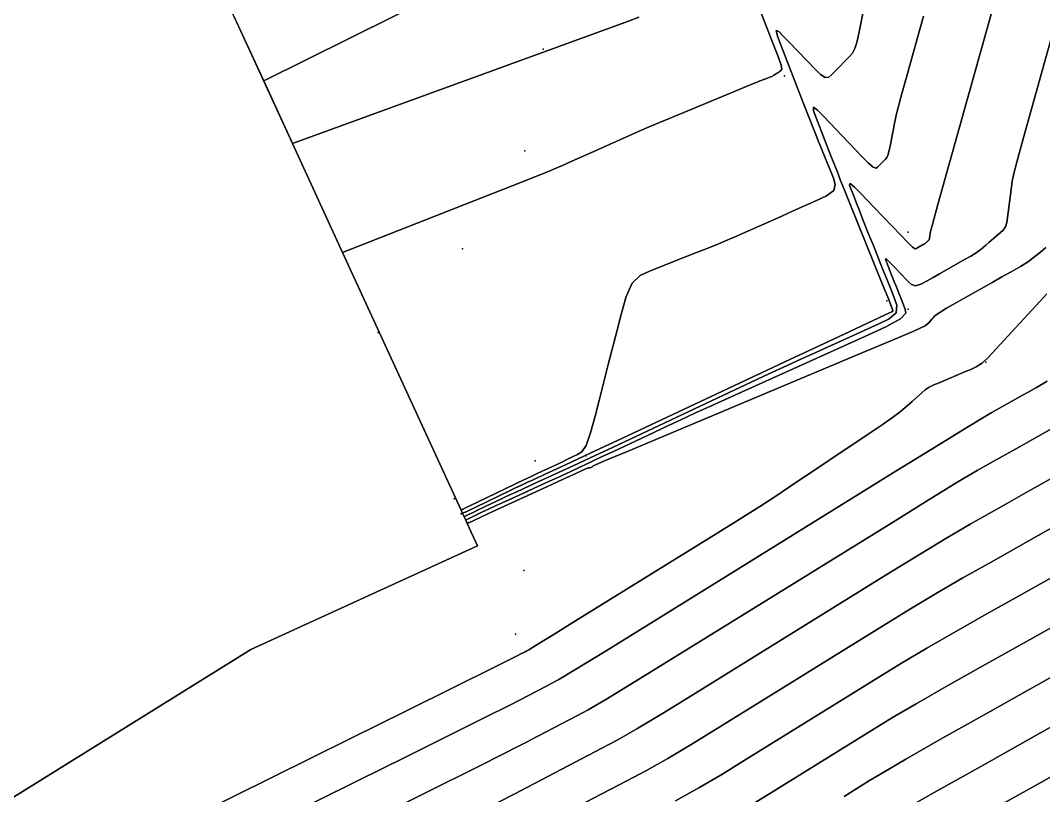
# Model space of a CAD drawing. Extents: x 4 to 139, y 4 to 137.
# Drawn here: x 32.77 to 51.58, y 36.13 to 50.38 of the extents above; entities that cross this region are included whole.
import ezdxf

# ---------------------------------------------------------------- set-up
doc = ezdxf.new("R2010")
doc.units = 0
for name, color, linetype in [('3D_PONTOS', 1, 'CONTINUOUS'), ('BOUNDARY', 7, 'CONTINUOUS'), ('TOPOGRAPHY', 7, 'CONTINUOUS')]:
    doc.layers.add(name, color=color, linetype=linetype)

msp = doc.modelspace()

# ---------------------------------------------------------------- linework, layer by layer
at = {"layer": '3D_PONTOS'}
for p in [(42.382, 49.852, 81.956), (46.815, 49.365, 81.425), (42.042, 47.982, 81.562), (49.092, 46.489, 80.096), (40.894, 46.184, 81.3), (48.697, 45.223, 80.513), (49.092, 45.075, 79.096), (39.344, 44.642, 81.185), (50.519, 44.097, 78.405), (43.166, 42.376, 79.002), (42.231, 42.282, 81.071), (40.746, 41.585, 81.173), (40.873, 41.311, 78.95), (42.026, 40.267, 78.861), (41.874, 39.093, 78.6)]:
    msp.add_point(p, dxfattribs=at)
at = {"layer": 'BOUNDARY'}
msp.add_lwpolyline([(24.537, 31.059), (37.006, 38.812), (41.172, 40.72), (40.983, 41.132), (40.955, 41.193), (40.927, 41.255), (40.898, 41.316), (40.87, 41.378), (38.693, 46.112), (37.772, 48.117), (36.991, 49.814), (36.236, 51.456), (35.927, 52.129), (32.851, 58.818), (32.778, 58.976), (27.506, 56.552)], dxfattribs=at)
at = {"layer": 'TOPOGRAPHY'}
for points in [[(36.687, 50.475), (37.241, 49.27), (42.013, 51.647)], [(42.023, 51.65), (37.241, 49.27), (37.772, 48.117), (43.952, 50.372), (44.137, 50.442)], [(46.358, 50.6), (46.445, 50.378), (46.618, 49.933), (46.7, 49.72), (46.756, 49.558), (46.767, 49.484), (46.752, 49.462), (46.732, 49.448), (46.712, 49.434), (46.692, 49.421), (46.672, 49.407), (46.652, 49.394), (46.632, 49.38), (46.611, 49.367), (46.589, 49.354), (46.563, 49.343), (46.534, 49.332), (46.506, 49.322), (46.477, 49.311), (46.42, 49.29), (46.391, 49.28), (46.363, 49.269), (46.327, 49.256), (46.249, 49.225), (46.099, 49.163), (45.908, 49.083), (44.716, 48.588), (44.518, 48.506), (44.326, 48.424), (44.143, 48.345), (43.965, 48.266), (43.789, 48.187), (43.435, 48.029), (43.259, 47.95), (42.905, 47.792), (42.733, 47.716), (42.589, 47.652), (42.49, 47.611), (42.419, 47.582), (42.286, 47.53), (42.153, 47.477), (38.693, 46.112), (40.87, 41.378), (40.875, 41.38), (40.882, 41.384), (40.89, 41.387), (40.901, 41.392), (40.91, 41.396), (40.954, 41.417), (41.053, 41.465), (41.187, 41.529), (42.023, 41.931), (42.157, 41.996), (42.258, 42.044), (42.304, 42.066), (42.318, 42.072), (42.325, 42.076), (42.341, 42.083), (42.349, 42.087), (42.364, 42.094), (42.375, 42.099), (42.403, 42.112), (42.462, 42.139), (42.538, 42.175), (42.696, 42.249), (42.854, 42.324), (42.933, 42.361), (43.012, 42.398), (43.091, 42.447), (43.171, 42.565), (43.252, 42.8), (43.333, 43.104), (43.415, 43.42), (43.496, 43.737), (43.578, 44.053), (43.741, 44.685), (43.822, 45.001), (43.907, 45.307), (44.016, 45.551), (44.163, 45.692), (44.333, 45.771), (45.028, 46.045), (45.202, 46.114), (45.376, 46.182), (45.551, 46.252), (45.735, 46.328), (45.934, 46.414), (46.141, 46.506), (46.349, 46.599), (46.766, 46.785), (46.975, 46.878), (47.183, 46.971), (47.392, 47.064), (47.589, 47.158), (47.724, 47.257), (47.752, 47.366), (47.716, 47.479), (47.624, 47.709), (47.578, 47.823), (47.485, 48.053), (47.439, 48.168), (47.392, 48.285), (47.338, 48.422), (47.272, 48.59), (47.199, 48.776), (46.977, 49.345), (46.903, 49.534), (46.755, 49.914), (46.688, 50.091), (46.664, 50.196), (46.712, 50.179), (46.802, 50.09), (46.899, 49.989), (47.385, 49.482), (47.481, 49.387), (47.565, 49.332), (47.632, 49.341), (47.688, 49.39), (47.743, 49.445), (47.797, 49.501), (47.851, 49.556), (47.905, 49.611), (48.014, 49.722), (48.068, 49.782), (48.117, 49.876), (48.158, 50.024), (48.196, 50.205), (48.415, 51.323)], [(48.415, 51.323), (48.196, 50.205), (48.158, 50.024), (48.117, 49.876), (48.068, 49.782), (48.014, 49.722), (47.905, 49.611), (47.851, 49.556), (47.797, 49.501), (47.743, 49.445), (47.688, 49.39), (47.632, 49.341), (47.565, 49.332), (47.481, 49.387), (47.385, 49.482), (46.899, 49.989), (46.802, 50.09), (46.712, 50.179), (46.664, 50.196), (46.688, 50.091), (46.755, 49.914), (46.903, 49.534), (46.977, 49.345), (47.199, 48.776), (47.272, 48.59), (47.338, 48.422), (47.392, 48.285), (47.439, 48.168), (47.485, 48.053), (47.578, 47.823), (47.624, 47.709), (47.716, 47.479), (47.752, 47.366), (47.724, 47.257), (47.589, 47.158), (47.392, 47.064), (47.183, 46.971), (46.975, 46.878), (46.766, 46.785), (46.349, 46.599), (46.141, 46.506), (45.934, 46.414), (45.735, 46.328), (45.551, 46.252), (45.376, 46.182), (45.202, 46.114), (45.028, 46.045), (44.333, 45.771), (44.163, 45.692), (44.016, 45.551), (43.907, 45.307), (43.822, 45.001), (43.741, 44.685), (43.578, 44.053), (43.496, 43.737), (43.415, 43.42), (43.333, 43.104), (43.252, 42.8), (43.171, 42.565), (43.091, 42.447), (43.012, 42.398), (42.933, 42.361), (42.854, 42.324), (42.696, 42.249), (42.538, 42.175), (42.462, 42.139), (42.403, 42.112), (42.375, 42.099), (42.364, 42.094), (42.356, 42.09), (42.349, 42.087), (42.341, 42.083), (42.325, 42.076), (42.318, 42.072), (42.304, 42.066), (42.258, 42.044), (42.157, 41.996), (42.023, 41.931), (41.187, 41.529), (41.053, 41.465), (40.954, 41.417), (40.91, 41.396), (40.901, 41.392), (40.897, 41.39), (40.894, 41.388), (40.89, 41.387), (40.882, 41.384), (40.879, 41.382), (40.875, 41.38), (40.87, 41.378), (40.898, 41.316), (40.903, 41.318), (40.906, 41.32), (40.908, 41.321), (40.911, 41.322), (40.917, 41.325), (40.922, 41.327), (40.929, 41.33), (40.962, 41.346), (41.038, 41.382), (41.139, 41.431), (41.771, 41.735), (41.874, 41.785), (41.967, 41.829), (42.042, 41.864), (42.106, 41.894), (42.169, 41.922), (42.294, 41.98), (42.356, 42.009), (42.418, 42.037), (42.481, 42.066), (42.566, 42.106), (42.79, 42.21), (43.245, 42.423), (43.838, 42.702), (46.302, 43.858), (46.918, 44.147), (47.534, 44.436), (48.124, 44.713), (48.562, 44.919), (48.746, 45.005), (48.776, 45.019), (48.781, 45.021), (48.786, 45.024), (48.792, 45.026), (48.797, 45.028), (48.802, 45.03), (48.807, 45.033), (48.808, 45.045), (48.783, 45.118), (48.715, 45.291), (48.621, 45.525), (48.032, 46.988), (47.935, 47.228), (47.85, 47.441), (47.783, 47.611), (47.726, 47.756), (47.672, 47.895), (47.399, 48.594), (47.352, 48.723), (47.348, 48.786), (47.416, 48.739), (47.528, 48.626), (48.242, 47.882), (48.357, 47.764), (48.448, 47.684), (48.5, 47.665), (48.529, 47.684), (48.553, 47.708), (48.577, 47.733), (48.601, 47.758), (48.626, 47.782), (48.674, 47.832), (48.698, 47.859), (48.72, 47.901), (48.739, 47.967), (48.755, 48.048), (48.772, 48.131), (48.804, 48.298), (48.821, 48.381), (48.837, 48.464), (48.853, 48.547), (48.872, 48.639), (48.908, 48.783), (48.97, 49.014), (49.049, 49.296), (49.374, 50.461)], [(49.374, 50.461), (49.049, 49.296), (48.97, 49.014), (48.908, 48.783), (48.872, 48.639), (48.853, 48.547), (48.837, 48.464), (48.821, 48.381), (48.804, 48.298), (48.772, 48.131), (48.755, 48.048), (48.739, 47.967), (48.72, 47.901), (48.698, 47.859), (48.674, 47.832), (48.626, 47.782), (48.601, 47.758), (48.577, 47.733), (48.553, 47.708), (48.529, 47.684), (48.5, 47.665), (48.448, 47.684), (48.357, 47.764), (48.242, 47.882), (47.528, 48.626), (47.416, 48.739), (47.348, 48.786), (47.352, 48.723), (47.399, 48.594), (47.672, 47.895), (47.726, 47.756), (47.783, 47.611), (47.85, 47.441), (47.935, 47.228), (48.032, 46.988), (48.621, 45.525), (48.715, 45.291), (48.783, 45.118), (48.808, 45.045), (48.807, 45.033), (48.802, 45.03), (48.797, 45.028), (48.792, 45.026), (48.786, 45.024), (48.781, 45.021), (48.776, 45.019), (48.746, 45.005), (48.562, 44.919), (48.124, 44.713), (47.534, 44.436), (46.918, 44.147), (46.302, 43.858), (43.838, 42.702), (43.245, 42.423), (42.79, 42.21), (42.566, 42.106), (42.481, 42.066), (42.418, 42.037), (42.356, 42.009), (42.294, 41.98), (42.169, 41.922), (42.106, 41.894), (42.042, 41.864), (41.967, 41.829), (41.874, 41.785), (41.771, 41.735), (41.139, 41.431), (41.038, 41.382), (40.962, 41.346), (40.929, 41.33), (40.922, 41.327), (40.917, 41.325), (40.911, 41.322), (40.908, 41.321), (40.906, 41.32), (40.903, 41.318), (40.898, 41.316), (40.927, 41.255), (40.929, 41.256), (40.931, 41.257), (40.932, 41.257), (40.936, 41.259), (40.938, 41.26), (40.94, 41.261), (40.944, 41.263), (40.948, 41.265), (40.971, 41.275), (41.022, 41.3), (41.09, 41.333), (41.162, 41.367), (41.304, 41.436), (41.519, 41.539), (41.592, 41.574), (41.677, 41.614), (41.78, 41.662), (41.895, 41.715), (42.129, 41.823), (42.246, 41.877), (42.597, 42.038), (42.727, 42.098), (42.929, 42.192), (43.254, 42.344), (43.652, 42.531), (46.115, 43.687), (46.517, 43.875), (46.866, 44.038), (47.129, 44.159), (47.34, 44.254), (48.552, 44.802), (48.743, 44.896), (48.868, 45.007), (48.882, 45.145), (48.83, 45.299), (48.767, 45.456), (48.703, 45.613), (48.64, 45.77), (48.577, 45.927), (48.451, 46.241), (48.388, 46.395), (48.333, 46.533), (48.29, 46.642), (48.254, 46.735), (48.184, 46.915), (48.149, 47.005), (48.078, 47.185), (48.043, 47.275), (48.015, 47.356), (48.026, 47.382), (48.103, 47.317), (48.22, 47.198), (48.343, 47.069), (48.467, 46.941), (48.961, 46.426), (49.08, 46.303), (49.173, 46.215), (49.222, 46.185), (49.245, 46.19), (49.263, 46.201), (49.282, 46.211), (49.3, 46.222), (49.319, 46.232), (49.338, 46.243), (49.356, 46.253), (49.374, 46.264), (49.39, 46.273), (49.401, 46.281), (49.41, 46.289), (49.428, 46.304), (49.436, 46.311), (49.445, 46.318), (49.454, 46.326), (49.462, 46.333), (49.47, 46.341), (49.477, 46.35), (49.481, 46.363), (49.483, 46.378), (49.485, 46.393), (49.487, 46.408), (49.489, 46.423), (49.491, 46.438), (49.493, 46.454), (49.495, 46.469), (49.502, 46.503), (49.542, 46.654), (49.638, 46.999), (49.767, 47.46), (50.573, 50.344), (50.701, 50.813)], [(50.701, 50.813), (50.573, 50.344), (49.767, 47.46), (49.638, 46.999), (49.542, 46.654), (49.502, 46.503), (49.495, 46.469), (49.493, 46.454), (49.491, 46.438), (49.489, 46.423), (49.487, 46.408), (49.485, 46.393), (49.483, 46.378), (49.481, 46.363), (49.477, 46.35), (49.47, 46.341), (49.462, 46.333), (49.454, 46.326), (49.445, 46.318), (49.436, 46.311), (49.428, 46.304), (49.41, 46.289), (49.401, 46.281), (49.39, 46.273), (49.374, 46.264), (49.356, 46.253), (49.338, 46.243), (49.319, 46.232), (49.3, 46.222), (49.282, 46.211), (49.263, 46.201), (49.245, 46.19), (49.222, 46.185), (49.173, 46.215), (49.08, 46.303), (48.961, 46.426), (48.467, 46.941), (48.343, 47.069), (48.22, 47.198), (48.103, 47.317), (48.026, 47.382), (48.015, 47.356), (48.043, 47.275), (48.078, 47.185), (48.149, 47.005), (48.184, 46.915), (48.254, 46.735), (48.29, 46.642), (48.333, 46.533), (48.388, 46.395), (48.451, 46.241), (48.577, 45.927), (48.64, 45.77), (48.703, 45.613), (48.767, 45.456), (48.83, 45.299), (48.882, 45.145), (48.868, 45.007), (48.743, 44.896), (48.552, 44.802), (47.34, 44.254), (47.129, 44.159), (46.866, 44.038), (46.517, 43.875), (46.115, 43.687), (43.652, 42.531), (43.254, 42.344), (42.929, 42.192), (42.727, 42.098), (42.597, 42.038), (42.246, 41.877), (42.129, 41.823), (41.895, 41.715), (41.78, 41.662), (41.677, 41.614), (41.592, 41.574), (41.519, 41.539), (41.304, 41.436), (41.162, 41.367), (41.09, 41.333), (41.022, 41.3), (40.971, 41.275), (40.948, 41.265), (40.944, 41.263), (40.942, 41.262), (40.94, 41.261), (40.938, 41.26), (40.936, 41.259), (40.932, 41.257), (40.931, 41.257), (40.929, 41.256), (40.927, 41.255), (40.955, 41.193), (40.957, 41.194), (40.959, 41.195), (40.961, 41.196), (40.965, 41.198), (40.968, 41.199), (40.979, 41.205), (41.006, 41.217), (41.042, 41.235), (41.079, 41.253), (41.117, 41.271), (41.154, 41.289), (41.191, 41.307), (41.229, 41.325), (41.266, 41.343), (41.309, 41.363), (41.386, 41.399), (41.518, 41.46), (41.684, 41.537), (41.856, 41.616), (42.371, 41.852), (42.714, 42.01), (42.887, 42.09), (43.069, 42.174), (43.264, 42.265), (43.467, 42.361), (43.672, 42.457), (44.286, 42.745), (44.696, 42.937), (44.909, 43.037), (45.17, 43.157), (45.513, 43.313), (45.903, 43.49), (48.297, 44.572), (48.678, 44.747), (48.953, 44.896), (49.049, 44.998), (49.039, 45.073), (48.982, 45.213), (48.954, 45.283), (48.926, 45.353), (48.869, 45.494), (48.841, 45.563), (48.817, 45.624), (48.798, 45.673), (48.781, 45.714), (48.75, 45.795), (48.734, 45.835), (48.719, 45.875), (48.703, 45.916), (48.687, 45.956), (48.674, 45.992), (48.679, 46.004), (48.714, 45.975), (48.766, 45.921), (48.876, 45.806), (48.932, 45.749), (49.097, 45.576), (49.155, 45.524), (49.228, 45.502), (49.325, 45.532), (49.438, 45.592), (49.553, 45.657), (49.669, 45.723), (50.13, 45.984), (50.243, 46.049), (50.34, 46.108), (50.412, 46.16), (50.468, 46.206), (50.521, 46.252), (50.574, 46.297), (50.788, 46.48), (50.84, 46.527), (50.881, 46.587), (50.905, 46.667), (50.918, 46.759), (50.93, 46.853), (50.966, 47.135), (50.989, 47.323), (51.005, 47.427), (51.041, 47.595), (51.113, 47.869), (51.207, 48.205), (51.79, 50.29)], [(44.137, 50.442), (43.952, 50.372), (37.772, 48.117), (38.693, 46.112), (42.153, 47.477), (42.286, 47.53), (42.419, 47.582), (42.49, 47.611), (42.589, 47.652), (42.733, 47.716), (42.905, 47.792), (43.259, 47.95), (43.435, 48.029), (43.789, 48.187), (43.965, 48.266), (44.143, 48.345), (44.326, 48.424), (44.518, 48.506), (44.716, 48.588), (45.908, 49.083), (46.099, 49.163), (46.249, 49.225), (46.327, 49.256), (46.363, 49.269), (46.391, 49.28), (46.42, 49.29), (46.477, 49.311), (46.506, 49.322), (46.534, 49.332), (46.563, 49.343), (46.589, 49.354), (46.611, 49.367), (46.632, 49.38), (46.652, 49.394), (46.672, 49.407), (46.692, 49.421), (46.712, 49.434), (46.732, 49.448), (46.752, 49.462), (46.767, 49.484), (46.756, 49.558), (46.7, 49.72), (46.618, 49.933), (46.445, 50.378), (46.358, 50.6)], [(51.79, 50.29), (51.207, 48.205), (51.113, 47.869), (51.041, 47.595), (51.005, 47.427), (50.989, 47.323), (50.966, 47.135), (50.93, 46.853), (50.918, 46.759), (50.905, 46.667), (50.881, 46.587), (50.84, 46.527), (50.788, 46.48), (50.574, 46.297), (50.521, 46.252), (50.468, 46.206), (50.412, 46.16), (50.34, 46.108), (50.243, 46.049), (50.13, 45.984), (49.669, 45.723), (49.553, 45.657), (49.438, 45.592), (49.325, 45.532), (49.228, 45.502), (49.155, 45.524), (49.097, 45.576), (48.932, 45.749), (48.876, 45.806), (48.766, 45.921), (48.714, 45.975), (48.679, 46.004), (48.674, 45.992), (48.687, 45.956), (48.703, 45.916), (48.719, 45.875), (48.734, 45.835), (48.75, 45.795), (48.781, 45.714), (48.798, 45.673), (48.817, 45.624), (48.841, 45.563), (48.869, 45.494), (48.926, 45.353), (48.954, 45.283), (48.982, 45.213), (49.039, 45.073), (49.049, 44.998), (48.953, 44.896), (48.678, 44.747), (48.297, 44.572), (45.903, 43.49), (45.513, 43.313), (45.17, 43.157), (44.909, 43.037), (44.696, 42.937), (44.286, 42.745), (43.672, 42.457), (43.467, 42.361), (43.264, 42.265), (43.069, 42.174), (42.887, 42.09), (42.714, 42.01), (42.371, 41.852), (41.856, 41.616), (41.684, 41.537), (41.518, 41.46), (41.386, 41.399), (41.309, 41.363), (41.266, 41.343), (41.229, 41.325), (41.191, 41.307), (41.154, 41.289), (41.117, 41.271), (41.079, 41.253), (41.042, 41.235), (41.006, 41.217), (40.979, 41.205), (40.966, 41.198), (40.964, 41.197), (40.963, 41.197), (40.962, 41.197), (40.961, 41.196), (40.96, 41.196), (40.959, 41.195), (40.958, 41.195), (40.957, 41.194), (40.955, 41.193), (40.983, 41.132), (40.986, 41.133), (40.987, 41.133), (40.988, 41.134), (40.99, 41.135), (40.993, 41.137), (40.997, 41.138), (41, 41.14), (41.004, 41.141), (41.01, 41.145), (41.014, 41.146), (41.026, 41.152), (41.092, 41.182), (41.247, 41.254), (41.455, 41.35), (42.542, 41.85), (42.76, 41.95), (42.968, 42.046), (43.124, 42.117), (43.193, 42.147), (43.209, 42.152), (43.23, 42.155), (43.238, 42.156), (43.245, 42.158), (43.252, 42.159), (43.259, 42.16), (43.265, 42.162), (43.27, 42.165), (43.275, 42.168), (43.279, 42.172), (43.283, 42.175), (43.287, 42.179), (43.291, 42.182), (43.295, 42.186), (43.299, 42.189), (43.328, 42.203), (43.509, 42.281), (43.942, 42.463), (44.527, 42.708), (48.186, 44.243), (48.771, 44.489), (49.21, 44.677), (49.403, 44.768), (49.449, 44.801), (49.47, 44.824), (49.492, 44.848), (49.535, 44.895), (49.557, 44.918), (49.578, 44.942), (49.606, 44.968), (49.671, 45.013), (49.798, 45.088), (49.963, 45.182), (50.134, 45.279), (50.646, 45.569), (50.816, 45.665), (50.987, 45.762), (51.155, 45.858), (51.304, 45.951), (51.423, 46.039), (51.525, 46.123), (51.623, 46.207)], [(51.623, 46.207), (51.525, 46.123), (51.423, 46.039), (51.304, 45.951), (51.155, 45.858), (50.987, 45.762), (50.816, 45.665), (50.646, 45.569), (50.134, 45.279), (49.963, 45.182), (49.798, 45.088), (49.671, 45.013), (49.606, 44.968), (49.578, 44.942), (49.557, 44.918), (49.535, 44.895), (49.492, 44.848), (49.47, 44.824), (49.449, 44.801), (49.403, 44.768), (49.21, 44.677), (48.771, 44.489), (48.186, 44.243), (44.527, 42.708), (43.942, 42.463), (43.509, 42.281), (43.328, 42.203), (43.299, 42.189), (43.287, 42.179), (43.267, 42.161), (43.252, 42.159), (43.238, 42.156), (43.209, 42.152), (43.193, 42.147), (43.124, 42.117), (42.968, 42.046), (42.76, 41.95), (42.542, 41.85), (41.455, 41.35), (41.247, 41.254), (41.092, 41.182), (41.026, 41.152), (41.014, 41.146), (40.983, 41.132), (41.172, 40.72), (37.006, 38.812), (24.537, 31.059)], [(51.64, 45.352), (51.51, 45.212), (50.706, 44.338), (50.574, 44.197), (50.451, 44.082), (50.342, 44.011), (50.244, 43.965), (50.146, 43.925), (49.659, 43.72), (49.564, 43.679), (49.477, 43.635), (49.406, 43.586), (49.345, 43.534), (49.225, 43.429), (49.165, 43.377), (48.985, 43.22), (48.917, 43.163), (48.804, 43.078), (48.613, 42.946), (48.377, 42.787), (46.911, 41.803), (46.659, 41.635), (46.361, 41.441), (45.984, 41.204), (45.561, 40.941), (42.977, 39.341), (42.563, 39.084), (42.253, 38.893), (42.116, 38.809), (42.081, 38.789), (42.065, 38.781), (42.048, 38.772), (42.014, 38.754), (41.997, 38.745), (41.981, 38.737), (41.9, 38.696), (41.434, 38.465), (40.757, 38.129), (39.853, 37.681), (38.835, 37.176), (29.498, 32.546)], [(29.498, 32.546), (38.835, 37.176), (39.853, 37.681), (40.757, 38.129), (41.434, 38.465), (41.9, 38.696), (41.981, 38.737), (41.997, 38.745), (42.014, 38.754), (42.048, 38.772), (42.081, 38.789), (42.116, 38.809), (42.253, 38.893), (42.563, 39.084), (42.977, 39.341), (45.561, 40.941), (45.984, 41.204), (46.361, 41.441), (46.659, 41.635), (46.911, 41.803), (48.377, 42.787), (48.613, 42.946), (48.804, 43.078), (48.917, 43.163), (48.985, 43.22), (49.165, 43.377), (49.225, 43.429), (49.345, 43.534), (49.406, 43.586), (49.477, 43.635), (49.564, 43.679), (49.659, 43.72), (50.146, 43.925), (50.244, 43.965), (50.342, 44.011), (50.451, 44.082), (50.574, 44.197), (50.706, 44.338), (51.51, 45.212), (51.64, 45.352)], [(30.668, 32.283), (38.967, 36.399), (39.874, 36.848), (40.685, 37.251), (41.306, 37.56), (41.781, 37.797), (41.935, 37.876), (42.137, 37.982), (42.238, 38.034), (42.44, 38.14), (42.541, 38.192), (42.67, 38.263), (42.965, 38.439), (43.539, 38.791), (44.279, 39.249), (48.886, 42.103), (49.627, 42.561), (50.199, 42.914), (50.493, 43.091), (50.619, 43.164), (50.815, 43.274), (51.011, 43.385), (51.208, 43.495), (51.312, 43.553), (51.45, 43.633), (51.646, 43.747)], [(51.646, 43.747), (51.45, 43.633), (51.312, 43.553), (51.208, 43.495), (51.011, 43.385), (50.815, 43.274), (50.619, 43.164), (50.493, 43.091), (50.199, 42.914), (49.627, 42.561), (48.886, 42.103), (44.279, 39.249), (43.539, 38.791), (42.965, 38.439), (42.67, 38.263), (42.541, 38.192), (42.44, 38.14), (42.238, 38.034), (42.137, 37.982), (41.935, 37.876), (41.781, 37.797), (41.306, 37.56), (40.685, 37.251), (39.874, 36.848), (38.967, 36.399), (30.668, 32.283)], [(39.1, 35.622), (40.267, 36.201), (41.179, 36.655), (41.663, 36.898), (41.89, 37.016), (42.075, 37.112), (42.26, 37.209), (42.445, 37.305), (43.001, 37.595), (43.206, 37.705), (43.535, 37.896), (44.07, 38.222), (44.729, 38.629), (48.802, 41.152), (49.462, 41.561), (50.007, 41.894), (50.361, 42.104), (50.599, 42.24), (51.038, 42.486), (51.477, 42.732), (51.915, 42.979)], [(51.915, 42.979), (51.477, 42.732), (51.038, 42.486), (50.599, 42.24), (50.361, 42.104), (50.007, 41.894), (49.462, 41.561), (48.802, 41.152), (44.729, 38.629), (44.07, 38.222), (43.535, 37.896), (43.206, 37.705), (43.001, 37.595), (42.445, 37.305), (42.26, 37.209), (42.075, 37.112), (41.89, 37.016), (41.663, 36.898), (41.179, 36.655), (40.267, 36.201), (39.1, 35.622)], [(41.544, 35.999), (41.845, 36.155), (43.46, 36.998), (43.743, 37.148), (44.105, 37.354), (44.602, 37.654), (45.178, 38.01), (48.718, 40.202), (49.298, 40.56), (49.815, 40.875), (50.229, 41.117), (50.58, 41.316), (50.92, 41.507), (51.261, 41.698), (51.942, 42.08)], [(51.942, 42.08), (51.261, 41.698), (50.92, 41.507), (50.58, 41.316), (50.229, 41.117), (49.815, 40.875), (49.298, 40.56), (48.718, 40.202), (45.178, 38.01), (44.602, 37.654), (44.105, 37.354), (43.743, 37.148), (43.46, 36.998), (41.845, 36.155), (41.544, 35.999)], [(41.8, 35.295), (43.92, 36.401), (44.279, 36.59), (44.675, 36.811), (45.133, 37.085), (45.628, 37.39), (48.635, 39.252), (49.134, 39.56), (49.624, 39.856), (50.097, 40.13), (50.56, 40.391), (51.484, 40.91), (52.407, 41.428)], [(52.407, 41.428), (51.484, 40.91), (50.56, 40.391), (50.097, 40.13), (49.624, 39.856), (49.134, 39.56), (48.635, 39.252), (45.628, 37.39), (45.133, 37.085), (44.675, 36.811), (44.279, 36.59), (43.92, 36.401), (41.8, 35.295)], [(44.815, 36.033), (45.245, 36.269), (45.665, 36.516), (46.078, 36.771), (48.551, 38.302), (48.97, 38.56), (49.432, 38.836), (49.965, 39.143), (50.541, 39.467), (51.123, 39.794), (52.289, 40.449)], [(52.289, 40.449), (51.123, 39.794), (50.541, 39.467), (49.965, 39.143), (49.432, 38.836), (48.97, 38.56), (48.551, 38.302), (46.078, 36.771), (45.665, 36.516), (45.245, 36.269), (44.815, 36.033)], [(46.196, 35.948), (46.528, 36.151), (48.467, 37.352), (48.806, 37.56), (49.24, 37.817), (49.833, 38.155), (50.521, 38.543), (51.225, 38.938), (52.633, 39.729)], [(52.633, 39.729), (51.225, 38.938), (50.521, 38.543), (49.833, 38.155), (49.24, 37.817), (48.806, 37.56), (48.467, 37.352), (46.528, 36.151), (46.196, 35.948)], [(47.914, 36.112), (48.383, 36.402), (48.641, 36.56), (49.048, 36.798), (49.701, 37.168), (50.501, 37.618), (51.327, 38.082), (52.152, 38.545)], [(52.152, 38.545), (51.327, 38.082), (50.501, 37.618), (49.701, 37.168), (49.048, 36.798), (48.641, 36.56), (48.383, 36.402), (47.914, 36.112)], [(50.462, 35.77), (51.53, 36.369), (54.733, 38.168)], [(54.733, 38.168), (51.53, 36.369), (50.462, 35.77)], [(48.856, 35.778), (49.569, 36.181), (50.482, 36.694), (51.428, 37.226), (52.375, 37.757)], [(52.375, 37.757), (51.428, 37.226), (50.482, 36.694), (49.569, 36.181), (48.856, 35.778)]]:
    msp.add_lwpolyline(points, dxfattribs=at)

doc.saveas('drawing.dxf')
